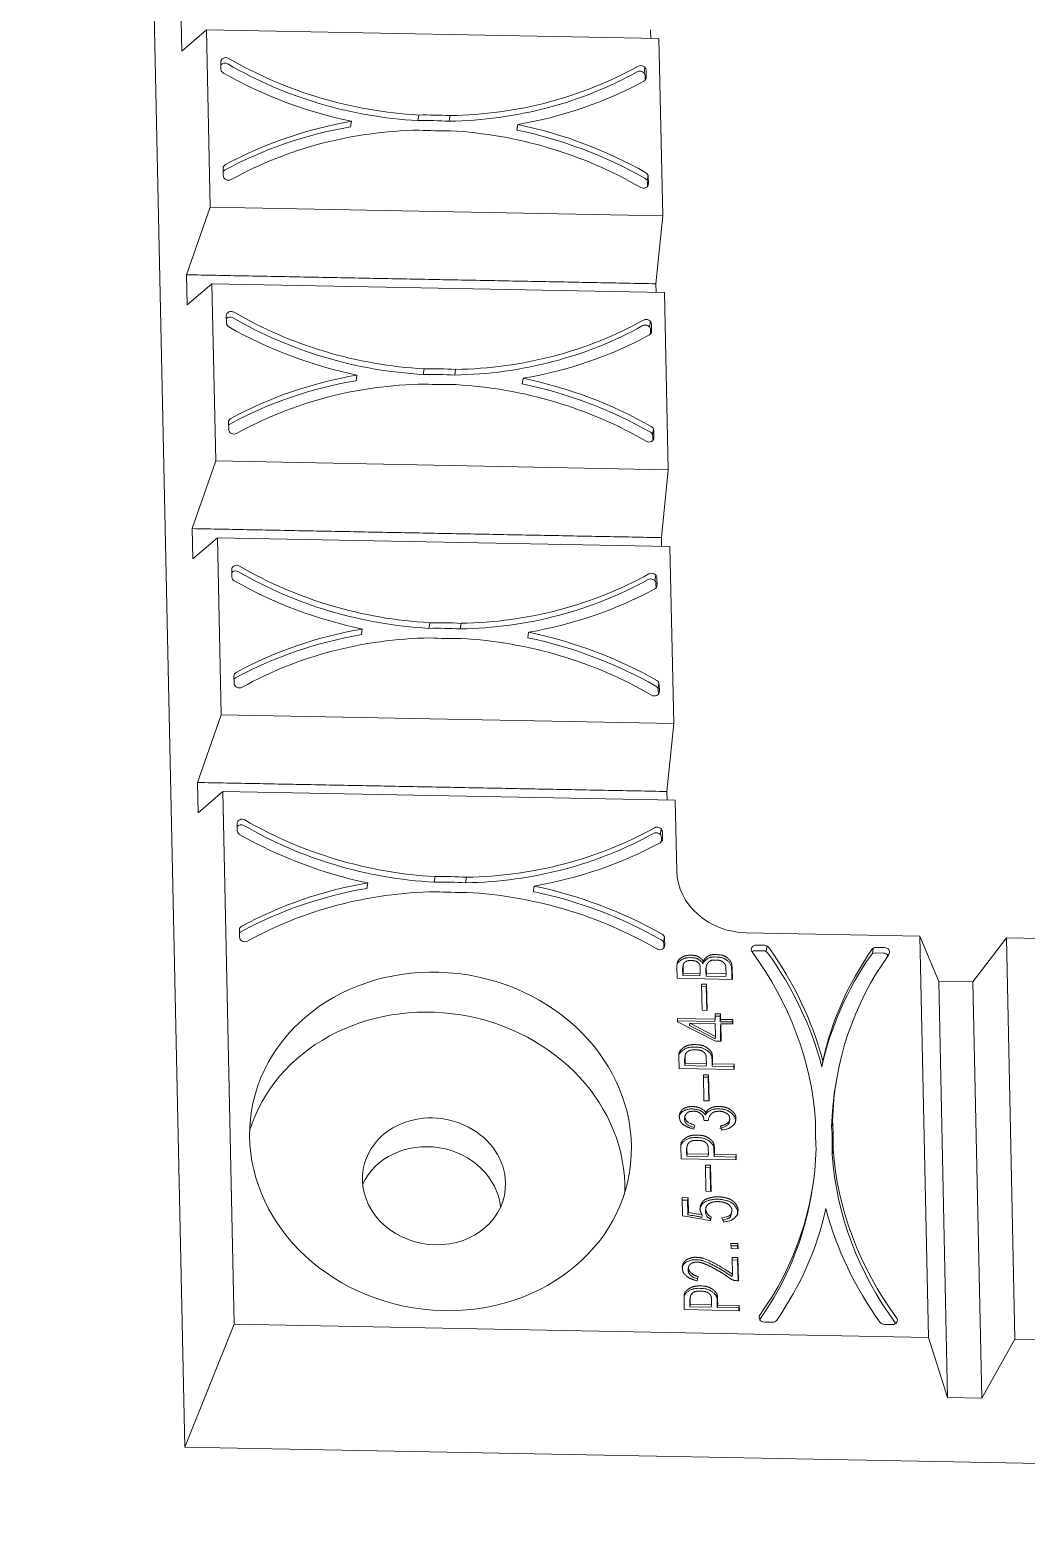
# Model space of a CAD drawing. Header units: inches. Extents: x 1726 to 2311, y 431 to 759.
# Drawn here: x 2052.37 to 2081.51, y 487.49 to 531.21 of the extents above; entities that cross this region are included whole.
import ezdxf

# ---------------------------------------------------------------- set-up
doc = ezdxf.new("R2010")
doc.units = ezdxf.units.IN
doc.layers.add('3', color=7, linetype='Continuous', true_color=0xffffff)

msp = doc.modelspace()

# ---------------------------------------------------------------- linework, layer by layer
at = {"layer": '3', "color": 7, "linetype": 'Continuous', "lineweight": 18}
for p, q in [((2052.374, 701.349), (2056.905, 489.773)), ((2056.8, 531.478), (2056.819, 530.594)), ((2057.539, 531.213), (2056.819, 530.594)), ((2070.774, 530.959), (2057.539, 531.213)), ((2057.65, 526.032), (2057.539, 531.213)), ((2070.532, 530.963), (2070.526, 531.215)), ((2070.885, 525.778), (2070.774, 530.959)), ((2057.962, 530.066), (2057.958, 530.275)), ((2070.336, 529.954), (2070.363, 530.117)), ((2070.395, 530.036), (2070.4, 529.827)), ((2070.368, 529.873), (2070.371, 529.748)), ((2063.722, 528.562), (2063.749, 528.725)), ((2064.665, 528.708), (2064.639, 528.544)), ((2061.753, 528.378), (2061.779, 528.542)), ((2066.644, 528.449), (2066.617, 528.285)), ((2058.029, 526.954), (2058.024, 527.164)), ((2070.455, 526.964), (2070.428, 526.8)), ((2070.462, 526.925), (2070.466, 526.716)), ((2070.435, 526.761), (2070.438, 526.636)), ((2056.959, 524.054), (2057.65, 526.032)), ((2057.65, 526.032), (2070.885, 525.778)), ((2070.885, 525.778), (2070.685, 523.791)), ((2056.959, 524.054), (2056.977, 523.17)), ((2057.698, 523.789), (2056.977, 523.17)), ((2070.933, 523.535), (2057.698, 523.789)), ((2057.809, 518.608), (2057.698, 523.789)), ((2070.691, 523.54), (2070.685, 523.791)), ((2071.044, 518.354), (2070.933, 523.535)), ((2058.121, 522.642), (2058.117, 522.851)), ((2070.495, 522.53), (2070.522, 522.694)), ((2070.554, 522.613), (2070.559, 522.403)), ((2070.527, 522.449), (2070.53, 522.324)), ((2063.881, 521.138), (2063.908, 521.302)), ((2064.824, 521.284), (2064.798, 521.12)), ((2061.912, 520.955), (2061.938, 521.118)), ((2066.803, 521.025), (2066.776, 520.861)), ((2058.188, 519.531), (2058.183, 519.74)), ((2070.613, 519.54), (2070.587, 519.376)), ((2070.621, 519.501), (2070.625, 519.292)), ((2070.594, 519.338), (2070.597, 519.213)), ((2057.118, 516.63), (2057.809, 518.608)), ((2057.809, 518.608), (2071.044, 518.354)), ((2071.044, 518.354), (2070.844, 516.367)), ((2057.118, 516.63), (2057.136, 515.747)), ((2057.857, 516.365), (2057.136, 515.747)), ((2071.092, 516.111), (2057.857, 516.365)), ((2057.968, 511.184), (2057.857, 516.365)), ((2070.85, 516.116), (2070.844, 516.367)), ((2071.203, 510.931), (2071.092, 516.111)), ((2058.28, 515.218), (2058.276, 515.428)), ((2070.654, 515.106), (2070.681, 515.27)), ((2070.713, 515.189), (2070.718, 514.98)), ((2070.686, 515.025), (2070.689, 514.9)), ((2064.04, 513.714), (2064.067, 513.878)), ((2064.983, 513.86), (2064.957, 513.697)), ((2062.071, 513.531), (2062.097, 513.695)), ((2066.962, 513.601), (2066.935, 513.438)), ((2058.347, 512.107), (2058.342, 512.316)), ((2070.772, 512.116), (2070.746, 511.952)), ((2070.78, 512.078), (2070.784, 511.868)), ((2070.753, 511.914), (2070.756, 511.789)), ((2057.277, 509.207), (2057.968, 511.184)), ((2057.968, 511.184), (2071.203, 510.931)), ((2071.203, 510.931), (2071.003, 508.943)), ((2057.277, 509.207), (2057.295, 508.323)), ((2058.016, 508.941), (2057.295, 508.323)), ((2071.251, 508.688), (2058.016, 508.941)), ((2058.349, 493.369), (2058.016, 508.941)), ((2071.009, 508.692), (2071.003, 508.943)), ((2071.295, 506.616), (2071.251, 508.688)), ((2058.439, 507.794), (2058.434, 508.004)), ((2070.813, 507.683), (2070.84, 507.846)), ((2070.872, 507.765), (2070.877, 507.556)), ((2070.845, 507.602), (2070.848, 507.476)), ((2064.199, 506.29), (2064.226, 506.454)), ((2065.142, 506.436), (2065.116, 506.273)), ((2062.23, 506.107), (2062.256, 506.271)), ((2067.121, 506.177), (2067.094, 506.014)), ((2058.506, 504.683), (2058.501, 504.892)), ((2070.931, 504.692), (2070.905, 504.529)), ((2070.939, 504.654), (2070.943, 504.444)), ((2078.403, 504.713), (2073.327, 504.811)), ((2078.956, 503.391), (2078.403, 504.713)), ((2078.655, 492.98), (2078.403, 504.713)), ((2080.933, 504.665), (2079.953, 503.372)), ((2086.777, 504.552), (2080.933, 504.665)), ((2081.185, 492.931), (2080.933, 504.665)), ((2070.912, 504.49), (2070.915, 504.365)), ((2073.592, 504.288), (2073.828, 504.283)), ((2073.619, 504.452), (2073.855, 504.447)), ((2073.907, 504.262), (2073.934, 504.426)), ((2077.042, 504.361), (2077.015, 504.198)), ((2077.101, 504.221), (2077.337, 504.216)), ((2077.128, 504.384), (2077.364, 504.38)), ((2071.299, 503.828), (2071.306, 503.48)), ((2071.466, 503.761), (2071.478, 503.831)), ((2071.471, 503.56), (2071.466, 503.761)), ((2071.482, 503.876), (2071.467, 503.788)), ((2071.482, 503.63), (2071.478, 503.831)), ((2071.978, 503.815), (2071.982, 503.621)), ((2072.057, 503.903), (2072.069, 503.973)), ((2072.146, 503.721), (2072.157, 503.791)), ((2072.15, 503.547), (2072.146, 503.721)), ((2072.162, 503.847), (2072.148, 503.759)), ((2072.161, 503.617), (2072.157, 503.791)), ((2072.733, 503.76), (2072.736, 503.606)), ((2072.9, 503.713), (2072.912, 503.783)), ((2072.906, 503.449), (2072.9, 503.713)), ((2072.919, 503.449), (2072.912, 503.783)), ((2071.306, 503.48), (2072.919, 503.449)), ((2071.471, 503.56), (2071.482, 503.63)), ((2071.971, 503.551), (2071.471, 503.56)), ((2071.982, 503.621), (2071.482, 503.63)), ((2071.971, 503.551), (2071.982, 503.621)), ((2072.017, 503.307), (2072.033, 502.544)), ((2072.168, 503.304), (2072.017, 503.307)), ((2072.15, 503.547), (2072.161, 503.617)), ((2072.725, 503.536), (2072.15, 503.547)), ((2072.156, 503.234), (2072.168, 503.304)), ((2072.736, 503.606), (2072.161, 503.617)), ((2072.184, 502.541), (2072.168, 503.304)), ((2072.725, 503.536), (2072.736, 503.606)), ((2079.953, 503.372), (2078.956, 503.391)), ((2078.956, 503.391), (2079.216, 491.221)), ((2080.213, 491.202), (2079.953, 503.372)), ((2072.156, 503.234), (2072.019, 503.236)), ((2072.171, 502.541), (2072.156, 503.234)), ((2072.033, 502.544), (2072.184, 502.541)), ((2072.413, 502.444), (2072.416, 502.283)), ((2072.573, 502.441), (2072.413, 502.444)), ((2072.561, 502.371), (2072.573, 502.441)), ((2072.576, 502.28), (2072.573, 502.441)), ((2071.313, 502.305), (2071.315, 502.204)), ((2072.416, 502.283), (2071.313, 502.305)), ((2072.405, 502.213), (2071.314, 502.234)), ((2071.315, 502.204), (2072.43, 501.641)), ((2071.662, 502.101), (2071.674, 502.171)), ((2072.415, 501.712), (2071.662, 502.101)), ((2071.674, 502.171), (2072.419, 502.156)), ((2072.427, 501.782), (2071.674, 502.171)), ((2072.405, 502.213), (2072.416, 502.283)), ((2072.561, 502.371), (2072.414, 502.374)), ((2072.419, 502.156), (2072.427, 501.782)), ((2072.565, 502.21), (2072.561, 502.371)), ((2072.565, 502.21), (2072.576, 502.28)), ((2072.923, 502.203), (2072.565, 502.21)), ((2072.568, 502.083), (2072.579, 502.153)), ((2072.577, 501.639), (2072.568, 502.083)), ((2072.935, 502.274), (2072.576, 502.28)), ((2072.579, 502.153), (2072.937, 502.146)), ((2072.59, 501.638), (2072.579, 502.153)), ((2072.923, 502.203), (2072.935, 502.274)), ((2072.924, 502.147), (2072.923, 502.203)), ((2072.937, 502.146), (2072.935, 502.274)), ((2072.415, 501.712), (2072.427, 501.782)), ((2072.43, 501.641), (2072.59, 501.638)), ((2071.355, 501.195), (2071.363, 500.847)), ((2071.524, 501.081), (2071.535, 501.151)), ((2071.541, 501.23), (2071.526, 501.142)), ((2071.539, 500.997), (2071.535, 501.151)), ((2072.158, 501.139), (2072.161, 500.985)), ((2072.329, 500.912), (2072.325, 501.106)), ((2072.34, 500.982), (2072.336, 501.176)), ((2071.363, 500.847), (2072.975, 500.816)), ((2071.527, 500.927), (2071.524, 501.081)), ((2071.527, 500.927), (2071.539, 500.997)), ((2072.149, 500.915), (2071.527, 500.927)), ((2072.161, 500.985), (2071.539, 500.997)), ((2072.074, 500.66), (2072.09, 499.898)), ((2072.225, 500.657), (2072.074, 500.66)), ((2072.149, 500.915), (2072.161, 500.985)), ((2072.213, 500.587), (2072.225, 500.657)), ((2072.241, 499.895), (2072.225, 500.657)), ((2072.329, 500.912), (2072.34, 500.982)), ((2072.961, 500.9), (2072.329, 500.912)), ((2072.972, 500.97), (2072.34, 500.982)), ((2072.961, 500.9), (2072.972, 500.97)), ((2072.962, 500.816), (2072.961, 500.9)), ((2072.975, 500.816), (2072.972, 500.97)), ((2075.563, 501.059), (2075.536, 500.895)), ((2072.213, 500.587), (2072.075, 500.59)), ((2072.228, 499.895), (2072.213, 500.587)), ((2075.961, 500.481), (2075.934, 500.317)), ((2072.09, 499.898), (2072.241, 499.895)), ((2071.533, 499.446), (2071.518, 499.358)), ((2072.133, 499.487), (2072.144, 499.557)), ((2072.827, 499.261), (2072.842, 499.349)), ((2071.797, 499.069), (2071.822, 499.188)), ((2072.093, 499.324), (2072.215, 499.321)), ((2072.568, 499.161), (2072.599, 499.04)), ((2075.85, 499.304), (2075.823, 499.14)), ((2071.412, 498.549), (2071.419, 498.201)), ((2071.58, 498.435), (2071.592, 498.505)), ((2071.597, 498.583), (2071.583, 498.496)), ((2071.595, 498.351), (2071.592, 498.505)), ((2072.214, 498.493), (2072.218, 498.339)), ((2072.397, 498.336), (2072.393, 498.53)), ((2075.841, 498.328), (2075.868, 498.491)), ((2071.419, 498.201), (2073.032, 498.17)), ((2071.584, 498.281), (2071.58, 498.435)), ((2071.584, 498.281), (2071.595, 498.351)), ((2072.206, 498.269), (2071.584, 498.281)), ((2072.218, 498.339), (2071.595, 498.351)), ((2072.206, 498.269), (2072.218, 498.339)), ((2072.385, 498.266), (2072.381, 498.46)), ((2072.385, 498.266), (2072.397, 498.336)), ((2073.017, 498.254), (2072.385, 498.266)), ((2073.029, 498.324), (2072.397, 498.336)), ((2073.017, 498.254), (2073.029, 498.324)), ((2073.019, 498.17), (2073.017, 498.254)), ((2073.032, 498.17), (2073.029, 498.324)), ((2072.13, 498.014), (2072.147, 497.252)), ((2072.281, 498.011), (2072.13, 498.014)), ((2072.27, 497.941), (2072.132, 497.944)), ((2072.27, 497.941), (2072.281, 498.011)), ((2072.285, 497.249), (2072.27, 497.941)), ((2072.298, 497.249), (2072.281, 498.011)), ((2072.147, 497.252), (2072.298, 497.249)), ((2075.231, 497.16), (2075.258, 497.324)), ((2071.453, 497.065), (2071.464, 496.537)), ((2071.623, 497.062), (2071.453, 497.065)), ((2071.611, 496.992), (2071.455, 496.995)), ((2071.611, 496.992), (2071.623, 497.062)), ((2071.621, 496.564), (2071.611, 496.992)), ((2071.632, 496.634), (2071.623, 497.062)), ((2072.145, 496.762), (2072.131, 496.674)), ((2071.621, 496.564), (2071.632, 496.634)), ((2072.027, 496.489), (2072.039, 496.559)), ((2072.277, 496.394), (2072.283, 496.437)), ((2072.278, 496.394), (2072.295, 496.508)), ((2072.283, 496.437), (2072.295, 496.508)), ((2072.616, 496.475), (2072.666, 496.353)), ((2072.888, 496.584), (2072.903, 496.671)), ((2072.877, 495.728), (2072.88, 495.574)), ((2073.084, 495.724), (2072.877, 495.728)), ((2073.073, 495.654), (2072.878, 495.658)), ((2072.88, 495.574), (2073.088, 495.57)), ((2073.073, 495.654), (2073.084, 495.724)), ((2073.075, 495.571), (2073.073, 495.654)), ((2073.088, 495.57), (2073.084, 495.724)), ((2071.64, 495.052), (2071.626, 494.964)), ((2072.914, 495.314), (2072.924, 494.832)), ((2073.084, 495.311), (2072.914, 495.314)), ((2073.072, 495.241), (2072.916, 495.244)), ((2073.072, 495.241), (2073.084, 495.311)), ((2073.085, 494.635), (2073.072, 495.241)), ((2073.098, 494.635), (2073.084, 495.311)), ((2071.892, 494.631), (2071.917, 494.758)), ((2072.913, 494.762), (2072.924, 494.832)), ((2073.061, 494.636), (2073.098, 494.635)), ((2071.506, 494.138), (2071.514, 493.79)), ((2071.675, 494.025), (2071.686, 494.095)), ((2071.692, 494.173), (2071.677, 494.085)), ((2071.69, 493.941), (2071.686, 494.095)), ((2072.491, 493.925), (2072.487, 494.119)), ((2071.514, 493.79), (2073.126, 493.76)), ((2071.678, 493.871), (2071.675, 494.025)), ((2071.678, 493.871), (2071.69, 493.941)), ((2072.301, 493.859), (2071.678, 493.871)), ((2072.312, 493.929), (2071.69, 493.941)), ((2072.301, 493.859), (2072.312, 493.929)), ((2072.309, 494.083), (2072.312, 493.929)), ((2072.48, 493.855), (2072.476, 494.049)), ((2072.48, 493.855), (2072.491, 493.925)), ((2073.112, 493.843), (2072.48, 493.855)), ((2073.123, 493.913), (2072.491, 493.925)), ((2073.112, 493.843), (2073.123, 493.913)), ((2073.113, 493.76), (2073.112, 493.843)), ((2073.126, 493.76), (2073.123, 493.913)), ((2056.905, 489.773), (2058.349, 493.369)), ((2078.655, 492.98), (2058.349, 493.369)), ((2074.091, 493.421), (2073.855, 493.425)), ((2077.6, 493.353), (2077.364, 493.358)), ((2077.699, 493.385), (2077.695, 493.392)), ((2078.655, 492.98), (2079.216, 491.221)), ((2080.213, 491.202), (2081.185, 492.931)), ((2087.028, 492.819), (2081.185, 492.931)), ((2079.216, 491.221), (2080.213, 491.202)), ((2056.905, 489.773), (2175.931, 487.49))]:
    msp.add_line(p, q, dxfattribs=at)
for centre, major_axis, start_param, end_param in [((2058.107, 530.272), (-0.148, 0.024), 4.303312, 6.445436), ((2058.08, 530.109), (0.148, -0.024), 1.161719, 2.65578), ((2058.112, 530.063), (-0.148, 0.024), 0.162251, 1.172898), ((2063.997, 538.526), (-11.457, 1.876), 1.172898, 1.521265), ((2063.97, 538.363), (-10.963, 1.795), 1.161719, 1.69163), ((2063.997, 538.526), (-10.963, 1.795), 1.161719, 1.69163), ((2063.97, 538.363), (-10.963, 1.795), 1.774408, 2.304319), ((2063.997, 538.526), (-10.963, 1.795), 1.774408, 2.304319), ((2070.219, 529.876), (0.148, -0.024), 0.162195, 2.304319), ((2070.246, 530.039), (-0.148, 0.024), 3.303788, 5.445912), ((2063.997, 538.526), (-11.457, 1.876), 1.944774, 2.29314), ((2070.25, 529.83), (-0.148, 0.024), 2.29314, 3.303788), ((2064.427, 518.464), (-11.457, 1.876), 4.835007, 4.914217), ((2064.4, 518.301), (-11.457, 1.876), 5.086366, 5.434733), ((2064.427, 518.464), (-11.457, 1.876), 5.086366, 5.434733), ((2064.427, 518.464), (-10.963, 1.795), 4.916001, 5.445912), ((2064.4, 518.301), (-11.457, 1.876), 4.835007, 4.914217), ((2063.997, 538.526), (-11.457, 1.876), 1.693414, 1.772624), ((2064.427, 518.464), (-10.963, 1.795), 4.303312, 4.833223), ((2064.4, 518.301), (-11.457, 1.876), 4.314491, 4.662858), ((2064.427, 518.464), (-11.457, 1.876), 4.314491, 4.662858), ((2058.174, 527.161), (-0.148, 0.024), 5.434733, 6.44538), ((2058.147, 526.997), (0.148, -0.024), 2.29314, 2.655788), ((2058.178, 526.952), (-0.148, 0.024), 0.162195, 2.304319), ((2070.312, 526.928), (-0.148, 0.024), 3.303843, 4.314491), ((2070.317, 526.719), (-0.148, 0.024), 1.161719, 3.303843), ((2070.285, 526.764), (0.148, -0.024), 0.162251, 1.172898), ((2058.266, 522.848), (-0.148, 0.024), 4.303312, 6.445436), ((2064.156, 531.103), (-10.963, 1.795), 1.161719, 1.69163), ((2058.239, 522.685), (0.148, -0.024), 1.161719, 2.65578), ((2058.271, 522.639), (-0.148, 0.024), 0.162251, 1.172898), ((2064.156, 531.103), (-11.457, 1.876), 1.172898, 1.521265), ((2064.129, 530.939), (-10.963, 1.795), 1.161719, 1.69163), ((2064.129, 530.939), (-10.963, 1.795), 1.774408, 2.304319), ((2064.156, 531.103), (-10.963, 1.795), 1.774408, 2.304319), ((2070.378, 522.452), (0.148, -0.024), 0.162195, 2.304319), ((2070.405, 522.616), (-0.148, 0.024), 3.303788, 5.445912), ((2064.156, 531.103), (-11.457, 1.876), 1.944774, 2.29314), ((2070.409, 522.406), (-0.148, 0.024), 2.29314, 3.303788), ((2064.586, 511.041), (-11.457, 1.876), 4.835007, 4.914217), ((2064.559, 510.877), (-11.457, 1.876), 5.086366, 5.434733), ((2064.586, 511.041), (-11.457, 1.876), 5.086366, 5.434733), ((2064.586, 511.041), (-10.963, 1.795), 4.916001, 5.445912), ((2064.559, 510.877), (-11.457, 1.876), 4.835007, 4.914217), ((2064.156, 531.103), (-11.457, 1.876), 1.693414, 1.772624), ((2064.586, 511.041), (-10.963, 1.795), 4.303312, 4.833223), ((2064.559, 510.877), (-11.457, 1.876), 4.314491, 4.662858), ((2064.586, 511.041), (-11.457, 1.876), 4.314491, 4.662858), ((2058.333, 519.737), (-0.148, 0.024), 5.434733, 6.44538), ((2058.306, 519.573), (0.148, -0.024), 2.29314, 2.655788), ((2058.337, 519.528), (-0.148, 0.024), 0.162195, 2.304319), ((2070.444, 519.341), (0.148, -0.024), 0.162251, 1.172898), ((2070.471, 519.504), (-0.148, 0.024), 3.303843, 4.314491), ((2070.476, 519.295), (-0.148, 0.024), 1.161719, 3.303843), ((2058.425, 515.425), (-0.148, 0.024), 4.303312, 6.445436), ((2064.315, 523.679), (-10.963, 1.795), 1.161719, 1.69163), ((2058.398, 515.261), (0.148, -0.024), 1.161719, 2.65578), ((2058.43, 515.215), (-0.148, 0.024), 0.162251, 1.172898), ((2064.315, 523.679), (-11.457, 1.876), 1.172898, 1.521265), ((2064.288, 523.515), (-10.963, 1.795), 1.161719, 1.69163), ((2064.288, 523.515), (-10.963, 1.795), 1.774408, 2.304319), ((2064.315, 523.679), (-10.963, 1.795), 1.774408, 2.304319), ((2070.537, 515.028), (0.148, -0.024), 0.162195, 2.304319), ((2070.564, 515.192), (-0.148, 0.024), 3.303788, 5.445912), ((2064.315, 523.679), (-11.457, 1.876), 1.944774, 2.29314), ((2070.568, 514.982), (-0.148, 0.024), 2.29314, 3.303788), ((2064.745, 503.617), (-11.457, 1.876), 4.835007, 4.914217), ((2064.718, 503.453), (-11.457, 1.876), 5.086366, 5.434733), ((2064.745, 503.617), (-11.457, 1.876), 5.086366, 5.434733), ((2064.745, 503.617), (-10.963, 1.795), 4.916001, 5.445912), ((2064.718, 503.453), (-11.457, 1.876), 4.835007, 4.914217), ((2064.315, 523.679), (-11.457, 1.876), 1.693414, 1.772624), ((2064.745, 503.617), (-10.963, 1.795), 4.303312, 4.833223), ((2064.718, 503.453), (-11.457, 1.876), 4.314491, 4.662858), ((2064.745, 503.617), (-11.457, 1.876), 4.314491, 4.662858), ((2058.492, 512.313), (-0.148, 0.024), 5.434733, 6.44538), ((2058.465, 512.15), (0.148, -0.024), 2.29314, 2.655788), ((2058.496, 512.104), (-0.148, 0.024), 0.162195, 2.304319), ((2070.603, 511.917), (0.148, -0.024), 0.162251, 1.172898), ((2070.63, 512.08), (-0.148, 0.024), 3.303843, 4.314491), ((2070.635, 511.871), (-0.148, 0.024), 1.161719, 3.303843), ((2058.584, 508.001), (-0.148, 0.024), 4.303312, 6.445436), ((2064.474, 516.255), (-10.963, 1.795), 1.161719, 1.69163), ((2058.557, 507.837), (0.148, -0.024), 1.161719, 2.65578), ((2058.589, 507.792), (-0.148, 0.024), 0.162251, 1.172898), ((2064.474, 516.255), (-11.457, 1.876), 1.172898, 1.521265), ((2064.447, 516.091), (-10.963, 1.795), 1.161719, 1.69163), ((2064.447, 516.091), (-10.963, 1.795), 1.774408, 2.304319), ((2064.474, 516.255), (-10.963, 1.795), 1.774408, 2.304319), ((2070.696, 507.604), (0.148, -0.024), 0.162195, 2.304319), ((2070.722, 507.768), (-0.148, 0.024), 3.303788, 5.445912), ((2064.474, 516.255), (-11.457, 1.876), 1.944774, 2.29314), ((2070.727, 507.559), (-0.148, 0.024), 2.29314, 3.303788), ((2064.904, 496.193), (-11.457, 1.876), 4.835007, 4.914217), ((2073.289, 506.578), (1.974, -0.323), 3.303816, 4.874612), ((2064.877, 496.03), (-11.457, 1.876), 5.086366, 5.434733), ((2064.904, 496.193), (-11.457, 1.876), 5.086366, 5.434733), ((2064.904, 496.193), (-10.963, 1.795), 4.916001, 5.445912), ((2064.877, 496.03), (-11.457, 1.876), 4.835007, 4.914217), ((2064.474, 516.255), (-11.457, 1.876), 1.693414, 1.772624), ((2064.904, 496.193), (-10.963, 1.795), 4.303312, 4.833223), ((2064.877, 496.03), (-11.457, 1.876), 4.314491, 4.662858), ((2064.904, 496.193), (-11.457, 1.876), 4.314491, 4.662858), ((2058.651, 504.89), (-0.148, 0.024), 5.434733, 6.44538), ((2058.624, 504.726), (0.148, -0.024), 2.29314, 2.655788), ((2058.655, 504.68), (-0.148, 0.024), 0.162195, 2.304319), ((2070.762, 504.493), (0.148, -0.024), 0.162251, 1.172898), ((2070.789, 504.657), (-0.148, 0.024), 3.303843, 4.314491), ((2070.794, 504.447), (-0.148, 0.024), 1.161719, 3.303843), ((2073.621, 504.319), (-0.148, 0.024), 4.874584, 7.016708), ((2073.595, 504.155), (0.148, -0.024), 1.732991, 2.463152), ((2064.295, 499.12), (-10.963, 1.795), 3.345204, 3.875116), ((2073.831, 504.151), (0.148, -0.024), 0.722344, 1.732991), ((2073.858, 504.314), (-0.148, 0.024), 3.863937, 4.874584), ((2064.268, 498.956), (-11.457, 1.876), 3.51557, 3.863937), ((2064.295, 499.12), (-11.457, 1.876), 3.51557, 3.863937), ((2086.897, 498.522), (-11.457, 1.876), 5.885287, 6.233654), ((2086.924, 498.685), (-11.457, 1.876), 5.885287, 6.233654), ((2086.924, 498.685), (-10.963, 1.795), 5.874108, 6.404019), ((2077.104, 504.088), (0.148, -0.024), 1.733047, 2.743694), ((2077.131, 504.252), (-0.148, 0.024), 4.87464, 5.885287), ((2077.34, 504.084), (0.148, -0.024), 0.636646, 1.733047), ((2077.367, 504.247), (-0.148, 0.024), 2.732515, 4.87464), ((2064.192, 497.541), (5.526, -0.905), 0.1204, 3.02117), ((2086.897, 498.522), (-10.963, 1.795), 6.283183, 6.404019), ((2064.192, 497.541), (2.072, -0.339), 0.162223, 3.303816), ((2086.924, 498.685), (-11.457, 1.876), 0.122618, 0.201828), ((2064.268, 498.956), (-11.457, 1.876), 3.26421, 3.343421), ((2064.295, 499.12), (-11.457, 1.876), 3.26421, 3.343421), ((2064.054, 496.7), (-2.072, 0.339), 3.374256, 6.050549), ((2064.295, 499.12), (-10.963, 1.795), 2.732515, 3.262427), ((2086.924, 498.685), (-10.963, 1.795), 0.203612, 0.733523), ((2086.897, 498.522), (-10.963, 1.795), 0.203612, 0.733523), ((2064.192, 497.541), (2.072, -0.339), 3.303816, 6.445408), ((2064.268, 498.956), (-10.963, 1.795), 2.736382, 3.14159), ((2064.295, 499.12), (-11.457, 1.876), 2.743694, 3.092061), ((2086.924, 498.685), (-11.457, 1.876), 0.373977, 0.722344), ((2073.852, 493.558), (-0.148, 0.024), 5.874108, 8.016232), ((2074.088, 493.553), (-0.148, 0.024), 1.733047, 2.743694), ((2077.361, 493.49), (-0.148, 0.024), 0.722344, 1.732991), ((2077.597, 493.486), (-0.148, 0.024), 1.732991, 3.875116)]:
    msp.add_ellipse(centre, major_axis=major_axis, ratio=0.880667, start_param=start_param, end_param=end_param, dxfattribs=at)
msp.add_ellipse((2064.384, 498.71), major_axis=(5.526, -0.905), ratio=0.880667, dxfattribs=at)
for points, degree in [([(2056.959, 524.054), (2070.685, 523.791)], 1), ([(2057.118, 516.63), (2070.844, 516.367)], 1), ([(2057.277, 509.207), (2071.003, 508.943)], 1), ([(2072.069, 503.973), (2072.05, 504.014), (2072.013, 504.054), (2071.958, 504.092), (2071.904, 504.132), (2071.82, 504.152), (2071.707, 504.154), (2071.594, 504.156), (2071.497, 504.131), (2071.417, 504.076), (2071.336, 504.022), (2071.297, 503.939), (2071.299, 503.828)], 5), ([(2072.423, 504.174), (2072.322, 504.176), (2072.243, 504.156), (2072.184, 504.115), (2072.125, 504.074), (2072.087, 504.026), (2072.069, 503.973)], 5), ([(2072.912, 503.783), (2072.91, 503.895), (2072.874, 503.987), (2072.803, 504.06), (2072.732, 504.132), (2072.605, 504.17), (2072.423, 504.174)], 5), ([(2071.466, 503.761), (2071.466, 503.773), (2071.467, 503.785), (2071.469, 503.797)], 3), ([(2071.478, 503.831), (2071.477, 503.88), (2071.495, 503.921), (2071.532, 503.954), (2071.569, 503.986), (2071.629, 504.002), (2071.71, 504)], 5), ([(2071.71, 504), (2071.805, 503.998), (2071.873, 503.98), (2071.914, 503.943), (2071.956, 503.907), (2071.977, 503.864), (2071.978, 503.815)], 5), ([(2072.146, 503.721), (2072.146, 503.737), (2072.146, 503.752), (2072.149, 503.768)], 3), ([(2072.157, 503.791), (2072.157, 503.849), (2072.176, 503.901), (2072.216, 503.947), (2072.256, 503.993), (2072.326, 504.015), (2072.426, 504.013)], 5), ([(2072.426, 504.013), (2072.54, 504.011), (2072.619, 503.989), (2072.664, 503.945), (2072.709, 503.902), (2072.732, 503.84), (2072.733, 503.76)], 5), ([(2071.838, 501.54), (2071.688, 501.543), (2071.569, 501.514), (2071.482, 501.453), (2071.396, 501.393), (2071.353, 501.306), (2071.355, 501.195)], 5), ([(2072.336, 501.176), (2072.334, 501.288), (2072.289, 501.375), (2072.199, 501.439), (2072.11, 501.504), (2071.99, 501.537), (2071.838, 501.54)], 5), ([(2071.535, 501.151), (2071.534, 501.232), (2071.555, 501.291), (2071.598, 501.331), (2071.641, 501.37), (2071.722, 501.388), (2071.841, 501.386)], 5), ([(2071.841, 501.386), (2071.962, 501.384), (2072.044, 501.362), (2072.088, 501.321), (2072.133, 501.28), (2072.157, 501.22), (2072.158, 501.139)], 5), ([(2072.144, 499.557), (2072.068, 499.643), (2071.979, 499.696), (2071.878, 499.716), (2071.777, 499.735), (2071.684, 499.734), (2071.6, 499.711), (2071.515, 499.688), (2071.454, 499.647), (2071.414, 499.587), (2071.374, 499.528), (2071.362, 499.458), (2071.376, 499.378), (2071.391, 499.297), (2071.436, 499.233), (2071.512, 499.184), (2071.588, 499.136), (2071.684, 499.097), (2071.797, 499.069)], 5), ([(2071.822, 499.188), (2071.678, 499.227), (2071.589, 499.276), (2071.556, 499.337), (2071.523, 499.398), (2071.527, 499.455), (2071.566, 499.508), (2071.606, 499.56), (2071.672, 499.588), (2071.763, 499.591), (2071.854, 499.594), (2071.928, 499.573), (2071.985, 499.53), (2072.043, 499.486), (2072.079, 499.418), (2072.093, 499.324)], 5), ([(2072.599, 499.04), (2072.737, 499.055), (2072.842, 499.093), (2072.913, 499.154), (2072.984, 499.215), (2073.02, 499.288), (2073.021, 499.373), (2073.023, 499.457), (2072.985, 499.534), (2072.908, 499.602), (2072.831, 499.671), (2072.731, 499.712), (2072.608, 499.725), (2072.485, 499.739), (2072.386, 499.729), (2072.312, 499.697), (2072.237, 499.665), (2072.181, 499.619), (2072.144, 499.557)], 5), ([(2072.215, 499.321), (2072.233, 499.415), (2072.264, 499.482), (2072.311, 499.523), (2072.357, 499.565), (2072.422, 499.587), (2072.507, 499.59), (2072.592, 499.593), (2072.668, 499.576), (2072.735, 499.539), (2072.801, 499.502), (2072.837, 499.453), (2072.841, 499.393), (2072.846, 499.333), (2072.822, 499.283), (2072.769, 499.244), (2072.717, 499.205), (2072.65, 499.177), (2072.568, 499.161)], 5), ([(2071.895, 498.894), (2071.744, 498.897), (2071.626, 498.868), (2071.539, 498.807), (2071.452, 498.746), (2071.41, 498.66), (2071.412, 498.549)], 5), ([(2071.592, 498.505), (2071.591, 498.585), (2071.612, 498.645), (2071.655, 498.684), (2071.698, 498.724), (2071.779, 498.742), (2071.898, 498.74)], 5), ([(2072.393, 498.53), (2072.391, 498.641), (2072.345, 498.729), (2072.256, 498.793), (2072.166, 498.858), (2072.046, 498.891), (2071.895, 498.894)], 5), ([(2071.898, 498.74), (2072.018, 498.738), (2072.101, 498.716), (2072.145, 498.675), (2072.19, 498.634), (2072.213, 498.573), (2072.214, 498.493)], 5), ([(2072.666, 496.353), (2072.817, 496.373), (2072.923, 496.412), (2072.984, 496.471), (2073.046, 496.53), (2073.079, 496.593), (2073.084, 496.66), (2073.089, 496.726), (2073.076, 496.786), (2073.047, 496.837), (2073.018, 496.889), (2072.979, 496.934), (2072.931, 496.97), (2072.883, 497.007), (2072.823, 497.035), (2072.75, 497.054), (2072.678, 497.073), (2072.607, 497.084), (2072.537, 497.088), (2072.468, 497.092), (2072.404, 497.088), (2072.344, 497.078), (2072.285, 497.068), (2072.226, 497.052), (2072.166, 497.028), (2072.107, 497.005), (2072.061, 496.967), (2072.027, 496.914), (2071.994, 496.861), (2071.977, 496.806), (2071.974, 496.748), (2071.973, 496.69), (2071.994, 496.627), (2072.039, 496.559)], 5), ([(2072.295, 496.508), (2072.225, 496.545), (2072.18, 496.591), (2072.16, 496.647), (2072.14, 496.704), (2072.139, 496.754), (2072.157, 496.798), (2072.175, 496.842), (2072.212, 496.878), (2072.268, 496.906), (2072.324, 496.934), (2072.393, 496.948), (2072.474, 496.949), (2072.556, 496.95), (2072.63, 496.939), (2072.696, 496.918), (2072.763, 496.896), (2072.817, 496.862), (2072.859, 496.814), (2072.901, 496.767), (2072.913, 496.705), (2072.896, 496.63), (2072.879, 496.554), (2072.785, 496.503), (2072.616, 496.475)], 5), ([(2071.464, 496.537), (2071.969, 496.451), (2072.241, 496.404), (2072.278, 496.394)], 3), ([(2072.039, 496.559), (2071.938, 496.584), (2071.803, 496.608), (2071.632, 496.634)], 3), ([(2072.924, 494.832), (2072.632, 495.016), (2072.418, 495.141), (2072.281, 495.206), (2072.144, 495.271), (2072.027, 495.308), (2071.929, 495.316), (2071.832, 495.325), (2071.749, 495.317), (2071.68, 495.294), (2071.612, 495.271), (2071.56, 495.241), (2071.527, 495.203), (2071.493, 495.166), (2071.472, 495.13), (2071.463, 495.094), (2071.454, 495.059), (2071.453, 495.019), (2071.46, 494.974)], 5), ([(2071.46, 494.974), (2071.469, 494.898), (2071.506, 494.832), (2071.573, 494.775), (2071.641, 494.718), (2071.747, 494.67), (2071.892, 494.631)], 5), ([(2071.917, 494.758), (2071.83, 494.782), (2071.763, 494.816), (2071.718, 494.859), (2071.673, 494.902), (2071.647, 494.947), (2071.639, 494.994), (2071.633, 495.041), (2071.649, 495.082), (2071.689, 495.117), (2071.729, 495.152), (2071.781, 495.172), (2071.843, 495.177), (2071.906, 495.183), (2071.981, 495.171), (2072.07, 495.143), (2072.159, 495.114), (2072.284, 495.054), (2072.446, 494.962), (2072.608, 494.87), (2072.728, 494.794), (2072.804, 494.734), (2072.881, 494.675), (2072.967, 494.642), (2073.061, 494.636)], 5), ([(2071.989, 494.483), (2071.839, 494.486), (2071.72, 494.458), (2071.633, 494.397), (2071.547, 494.336), (2071.505, 494.25), (2071.506, 494.138)], 5), ([(2071.686, 494.095), (2071.685, 494.175), (2071.706, 494.235), (2071.749, 494.274), (2071.792, 494.313), (2071.873, 494.332), (2071.992, 494.33)], 5), ([(2072.487, 494.119), (2072.485, 494.231), (2072.44, 494.319), (2072.35, 494.383), (2072.261, 494.447), (2072.141, 494.48), (2071.989, 494.483)], 5), ([(2071.992, 494.33), (2072.113, 494.327), (2072.195, 494.306), (2072.24, 494.265), (2072.285, 494.224), (2072.308, 494.163), (2072.309, 494.083)], 5)]:
    msp.add_open_spline(points, degree=degree, dxfattribs=at)
for points, knots in [([(2072.057, 503.903), (2072.053, 503.913), (2072.048, 503.922), (2072.037, 503.939), (2072.025, 503.956), (2072.01, 503.971), (2071.994, 503.986), (2071.985, 503.993), (2071.968, 504.006), (2071.959, 504.013), (2071.941, 504.025), (2071.932, 504.031), (2071.913, 504.042), (2071.904, 504.048), (2071.883, 504.057), (2071.873, 504.061), (2071.852, 504.068), (2071.841, 504.071), (2071.819, 504.075), (2071.808, 504.077), (2071.774, 504.081), (2071.752, 504.082), (2071.707, 504.084), (2071.685, 504.084), (2071.64, 504.084), (2071.618, 504.083), (2071.585, 504.079), (2071.574, 504.078), (2071.552, 504.074), (2071.542, 504.071), (2071.51, 504.061), (2071.49, 504.053), (2071.461, 504.039), (2071.443, 504.028), (2071.425, 504.017), (2071.399, 504), (2071.381, 503.988), (2071.358, 503.967), (2071.351, 503.96), (2071.34, 503.949), (2071.337, 503.945), (2071.33, 503.937), (2071.327, 503.933), (2071.313, 503.912), (2071.305, 503.894), (2071.297, 503.865), (2071.295, 503.856), (2071.293, 503.845), (2071.293, 503.844), (2071.293, 503.843)], [0, 0, 0, 0, 0.034386, 0.034386, 0.068771, 0.103157, 0.103157, 0.137542, 0.137542, 0.171928, 0.171928, 0.206313, 0.206313, 0.240699, 0.240699, 0.275084, 0.275084, 0.30947, 0.30947, 0.343855, 0.343855, 0.412627, 0.412627, 0.481398, 0.481398, 0.550169, 0.550169, 0.584554, 0.584554, 0.61894, 0.61894, 0.687711, 0.687711, 0.722096, 0.756482, 0.756482, 0.825253, 0.825253, 0.859639, 0.859639, 0.876831, 0.876831, 0.894024, 0.894024, 0.962795, 0.962795, 0.997181, 0.997181, 1, 1, 1, 1]), ([(2072.411, 504.104), (2072.392, 504.104), (2072.373, 504.104), (2072.344, 504.103), (2072.335, 504.102), (2072.316, 504.1), (2072.306, 504.098), (2072.288, 504.095), (2072.269, 504.09), (2072.252, 504.084), (2072.227, 504.074), (2072.211, 504.065), (2072.18, 504.046), (2072.165, 504.036), (2072.136, 504.015), (2072.122, 504.003), (2072.104, 503.985), (2072.098, 503.978), (2072.087, 503.965), (2072.082, 503.957), (2072.069, 503.935), (2072.063, 503.919), (2072.057, 503.903)], [0, 0, 0, 0, 0.125, 0.125, 0.1875, 0.1875, 0.25, 0.25, 0.3125, 0.375, 0.375, 0.5, 0.5, 0.625, 0.625, 0.75, 0.75, 0.8125, 0.8125, 0.875, 0.875, 1, 1, 1, 1]), ([(2072.9, 503.713), (2072.9, 503.741), (2072.898, 503.768), (2072.892, 503.809), (2072.889, 503.823), (2072.881, 503.849), (2072.876, 503.862), (2072.864, 503.888), (2072.857, 503.9), (2072.841, 503.924), (2072.832, 503.936), (2072.813, 503.958), (2072.803, 503.969), (2072.782, 503.99), (2072.771, 504), (2072.748, 504.019), (2072.736, 504.028), (2072.717, 504.041), (2072.711, 504.045), (2072.697, 504.052), (2072.69, 504.056), (2072.656, 504.073), (2072.626, 504.082), (2072.581, 504.091), (2072.565, 504.093), (2072.534, 504.097), (2072.519, 504.098), (2072.473, 504.102), (2072.442, 504.103), (2072.411, 504.104)], [0, 0, 0, 0, 0.125, 0.125, 0.1875, 0.1875, 0.25, 0.25, 0.3125, 0.3125, 0.375, 0.375, 0.4375, 0.4375, 0.5, 0.5, 0.5625, 0.5625, 0.59375, 0.59375, 0.625, 0.625, 0.75, 0.75, 0.8125, 0.8125, 0.875, 0.875, 1, 1, 1, 1]), ([(2071.827, 501.47), (2071.797, 501.47), (2071.767, 501.47), (2071.708, 501.467), (2071.678, 501.464), (2071.642, 501.457), (2071.635, 501.455), (2071.621, 501.451), (2071.614, 501.449), (2071.593, 501.443), (2071.58, 501.438), (2071.553, 501.426), (2071.541, 501.42), (2071.516, 501.406), (2071.504, 501.399), (2071.481, 501.383), (2071.469, 501.375), (2071.447, 501.358), (2071.425, 501.341), (2071.406, 501.321), (2071.393, 501.306), (2071.389, 501.3), (2071.381, 501.289), (2071.377, 501.284), (2071.369, 501.27), (2071.366, 501.263), (2071.362, 501.255)], [0, 0, 0, 0, 0.158084, 0.158084, 0.316168, 0.316168, 0.355689, 0.355689, 0.39521, 0.39521, 0.474252, 0.474252, 0.553294, 0.553294, 0.632336, 0.632336, 0.711378, 0.711378, 0.790419, 0.869461, 0.869461, 0.908982, 0.908982, 0.948503, 0.948503, 1, 1, 1, 1]), ([(2071.524, 501.081), (2071.524, 501.099), (2071.524, 501.117), (2071.526, 501.14), (2071.527, 501.145), (2071.528, 501.151)], [0, 0, 0, 0, 0.757932, 0.757932, 1, 1, 1, 1]), ([(2072.325, 501.106), (2072.324, 501.119), (2072.324, 501.132), (2072.321, 501.159), (2072.32, 501.172), (2072.315, 501.198), (2072.311, 501.211), (2072.304, 501.23), (2072.302, 501.237), (2072.296, 501.249), (2072.292, 501.255), (2072.282, 501.273), (2072.273, 501.284), (2072.259, 501.3), (2072.254, 501.305), (2072.244, 501.315), (2072.239, 501.32), (2072.223, 501.335), (2072.212, 501.344), (2072.189, 501.362), (2072.177, 501.37), (2072.141, 501.395), (2072.116, 501.41), (2072.076, 501.428), (2072.062, 501.434), (2072.034, 501.444), (2072.019, 501.448), (2071.975, 501.459), (2071.946, 501.463), (2071.886, 501.468), (2071.856, 501.469), (2071.827, 501.47)], [0, 0, 0, 0, 0.0625, 0.0625, 0.125, 0.125, 0.1875, 0.1875, 0.21875, 0.21875, 0.25, 0.25, 0.3125, 0.3125, 0.34375, 0.34375, 0.375, 0.375, 0.4375, 0.4375, 0.5, 0.5, 0.625, 0.625, 0.6875, 0.6875, 0.75, 0.75, 0.875, 0.875, 1, 1, 1, 1]), ([(2072.133, 499.487), (2072.122, 499.499), (2072.111, 499.511), (2072.087, 499.535), (2072.075, 499.546), (2072.049, 499.568), (2072.035, 499.578), (2072.014, 499.592), (2072.006, 499.597), (2071.991, 499.605), (2071.968, 499.616), (2071.943, 499.625), (2071.91, 499.635), (2071.893, 499.639), (2071.859, 499.646), (2071.842, 499.649), (2071.807, 499.655), (2071.79, 499.657), (2071.756, 499.661), (2071.738, 499.662), (2071.712, 499.661), (2071.703, 499.661), (2071.686, 499.66), (2071.677, 499.659), (2071.652, 499.655), (2071.635, 499.652), (2071.602, 499.644), (2071.585, 499.64), (2071.561, 499.633), (2071.553, 499.63), (2071.537, 499.625), (2071.529, 499.622), (2071.505, 499.612), (2071.49, 499.605), (2071.47, 499.591), (2071.463, 499.586), (2071.451, 499.576), (2071.445, 499.57), (2071.429, 499.553), (2071.419, 499.54), (2071.401, 499.514), (2071.392, 499.501), (2071.377, 499.474), (2071.37, 499.46), (2071.363, 499.437), (2071.361, 499.43), (2071.36, 499.421), (2071.36, 499.42), (2071.359, 499.419)], [0, 0, 0, 0, 0.053846, 0.053846, 0.107692, 0.107692, 0.161538, 0.161538, 0.188461, 0.188461, 0.215384, 0.26923, 0.26923, 0.323076, 0.323076, 0.376922, 0.376922, 0.430767, 0.430767, 0.484613, 0.484613, 0.511536, 0.511536, 0.538459, 0.538459, 0.592305, 0.592305, 0.646151, 0.646151, 0.673074, 0.673074, 0.699997, 0.699997, 0.753843, 0.753843, 0.780766, 0.780766, 0.807689, 0.807689, 0.861535, 0.861535, 0.915381, 0.915381, 0.969227, 0.969227, 0.99615, 0.99615, 1, 1, 1, 1]), ([(2071.811, 499.118), (2071.786, 499.125), (2071.761, 499.132), (2071.724, 499.144), (2071.712, 499.148), (2071.687, 499.157), (2071.675, 499.162), (2071.651, 499.172), (2071.64, 499.178), (2071.618, 499.191), (2071.607, 499.198), (2071.587, 499.214), (2071.578, 499.223), (2071.562, 499.242), (2071.556, 499.251), (2071.543, 499.272), (2071.538, 499.283), (2071.528, 499.305), (2071.524, 499.316), (2071.52, 499.333), (2071.519, 499.339), (2071.518, 499.35), (2071.518, 499.356), (2071.519, 499.364), (2071.519, 499.365), (2071.52, 499.367)], [0, 0, 0, 0, 0.179493, 0.179493, 0.26924, 0.26924, 0.358986, 0.358986, 0.448733, 0.448733, 0.538479, 0.538479, 0.628226, 0.628226, 0.717972, 0.717972, 0.807719, 0.807719, 0.897465, 0.897465, 0.942338, 0.942338, 0.987212, 0.987212, 1, 1, 1, 1]), ([(2073.004, 499.243), (2073.006, 499.25), (2073.006, 499.258), (2073.008, 499.274), (2073.008, 499.282), (2073.009, 499.307), (2073.009, 499.324), (2073.007, 499.357), (2073.005, 499.374), (2072.996, 499.406), (2072.989, 499.422), (2072.971, 499.453), (2072.961, 499.467), (2072.937, 499.493), (2072.924, 499.506), (2072.898, 499.53), (2072.884, 499.542), (2072.856, 499.565), (2072.841, 499.576), (2072.818, 499.591), (2072.81, 499.596), (2072.794, 499.605), (2072.785, 499.609), (2072.76, 499.621), (2072.742, 499.627), (2072.707, 499.637), (2072.688, 499.641), (2072.651, 499.648), (2072.633, 499.65), (2072.595, 499.655), (2072.577, 499.657), (2072.539, 499.66), (2072.521, 499.662), (2072.483, 499.663), (2072.464, 499.663), (2072.436, 499.661), (2072.427, 499.661), (2072.408, 499.658), (2072.399, 499.657), (2072.372, 499.651), (2072.355, 499.646), (2072.321, 499.634), (2072.304, 499.628), (2072.271, 499.613), (2072.255, 499.605), (2072.224, 499.587), (2072.21, 499.578), (2072.183, 499.554), (2072.172, 499.542), (2072.151, 499.515), (2072.142, 499.501), (2072.133, 499.487)], [0, 0, 0, 0, 0.020992, 0.020992, 0.043759, 0.043759, 0.089295, 0.089295, 0.13483, 0.13483, 0.180365, 0.180365, 0.2259, 0.2259, 0.271436, 0.271436, 0.316971, 0.316971, 0.362506, 0.362506, 0.385274, 0.385274, 0.408042, 0.408042, 0.453577, 0.453577, 0.499112, 0.499112, 0.544647, 0.544647, 0.590183, 0.590183, 0.635718, 0.635718, 0.681253, 0.681253, 0.704021, 0.704021, 0.726788, 0.726788, 0.772324, 0.772324, 0.817859, 0.817859, 0.863394, 0.863394, 0.908929, 0.908929, 0.954465, 0.954465, 1, 1, 1, 1]), ([(2072.829, 499.27), (2072.828, 499.268), (2072.828, 499.266), (2072.826, 499.257), (2072.824, 499.252), (2072.819, 499.24), (2072.816, 499.235), (2072.81, 499.224), (2072.806, 499.219), (2072.793, 499.205), (2072.784, 499.196), (2072.764, 499.179), (2072.753, 499.171), (2072.732, 499.156), (2072.721, 499.149), (2072.698, 499.136), (2072.687, 499.13), (2072.662, 499.119), (2072.649, 499.115), (2072.623, 499.106), (2072.61, 499.103), (2072.583, 499.096), (2072.57, 499.093), (2072.556, 499.091)], [0, 0, 0, 0, 0.02147, 0.02147, 0.07903, 0.07903, 0.136591, 0.136591, 0.194152, 0.194152, 0.309273, 0.309273, 0.424394, 0.424394, 0.539515, 0.539515, 0.654636, 0.654636, 0.769758, 0.769758, 0.884879, 0.884879, 1, 1, 1, 1]), ([(2071.883, 498.824), (2071.853, 498.824), (2071.823, 498.824), (2071.764, 498.821), (2071.735, 498.818), (2071.699, 498.811), (2071.692, 498.809), (2071.678, 498.805), (2071.671, 498.803), (2071.65, 498.797), (2071.636, 498.791), (2071.61, 498.78), (2071.597, 498.773), (2071.573, 498.76), (2071.561, 498.752), (2071.537, 498.737), (2071.526, 498.729), (2071.504, 498.712), (2071.482, 498.694), (2071.463, 498.675), (2071.45, 498.659), (2071.445, 498.654), (2071.437, 498.643), (2071.434, 498.637), (2071.426, 498.624), (2071.422, 498.616), (2071.419, 498.608)], [0, 0, 0, 0, 0.158084, 0.158084, 0.316168, 0.316168, 0.355689, 0.355689, 0.39521, 0.39521, 0.474252, 0.474252, 0.553294, 0.553294, 0.632336, 0.632336, 0.711378, 0.711378, 0.79042, 0.869462, 0.869462, 0.908983, 0.908983, 0.948504, 0.948504, 1, 1, 1, 1]), ([(2071.58, 498.435), (2071.58, 498.453), (2071.581, 498.47), (2071.583, 498.493), (2071.584, 498.499), (2071.584, 498.505)], [0, 0, 0, 0, 0.758008, 0.758008, 1, 1, 1, 1]), ([(2072.381, 498.46), (2072.381, 498.473), (2072.38, 498.486), (2072.378, 498.513), (2072.376, 498.526), (2072.371, 498.552), (2072.368, 498.565), (2072.361, 498.584), (2072.358, 498.59), (2072.352, 498.603), (2072.349, 498.609), (2072.338, 498.626), (2072.33, 498.638), (2072.316, 498.654), (2072.311, 498.659), (2072.301, 498.669), (2072.296, 498.674), (2072.28, 498.689), (2072.269, 498.698), (2072.246, 498.716), (2072.234, 498.724), (2072.197, 498.749), (2072.172, 498.763), (2072.132, 498.782), (2072.119, 498.788), (2072.09, 498.798), (2072.076, 498.802), (2072.032, 498.812), (2072.002, 498.816), (2071.943, 498.822), (2071.913, 498.823), (2071.883, 498.824)], [0, 0, 0, 0, 0.0625, 0.0625, 0.125, 0.125, 0.1875, 0.1875, 0.21875, 0.21875, 0.25, 0.25, 0.3125, 0.3125, 0.34375, 0.34375, 0.375, 0.375, 0.4375, 0.4375, 0.5, 0.5, 0.625, 0.625, 0.6875, 0.6875, 0.75, 0.75, 0.875, 0.875, 1, 1, 1, 1]), ([(2073.068, 496.555), (2073.068, 496.556), (2073.068, 496.557), (2073.07, 496.57), (2073.071, 496.581), (2073.073, 496.603), (2073.074, 496.614), (2073.074, 496.636), (2073.074, 496.648), (2073.072, 496.67), (2073.07, 496.681), (2073.065, 496.703), (2073.061, 496.714), (2073.052, 496.735), (2073.047, 496.745), (2073.036, 496.766), (2073.031, 496.776), (2073.019, 496.796), (2073.012, 496.805), (2072.999, 496.824), (2072.992, 496.834), (2072.976, 496.851), (2072.967, 496.86), (2072.949, 496.876), (2072.94, 496.884), (2072.921, 496.899), (2072.911, 496.906), (2072.891, 496.92), (2072.881, 496.927), (2072.86, 496.94), (2072.849, 496.945), (2072.826, 496.956), (2072.815, 496.96), (2072.791, 496.969), (2072.779, 496.972), (2072.754, 496.979), (2072.742, 496.983), (2072.706, 496.992), (2072.681, 496.998), (2072.644, 497.005), (2072.632, 497.008), (2072.607, 497.011), (2072.594, 497.013), (2072.569, 497.015), (2072.557, 497.016), (2072.531, 497.017), (2072.519, 497.018), (2072.481, 497.02), (2072.455, 497.02), (2072.418, 497.019), (2072.405, 497.018), (2072.381, 497.015), (2072.368, 497.014), (2072.344, 497.01), (2072.331, 497.008), (2072.307, 497.004), (2072.295, 497.001), (2072.27, 496.996), (2072.258, 496.993), (2072.234, 496.986), (2072.222, 496.983), (2072.199, 496.975), (2072.187, 496.97), (2072.164, 496.962), (2072.153, 496.957), (2072.13, 496.948), (2072.119, 496.943), (2072.098, 496.931), (2072.088, 496.925), (2072.07, 496.91), (2072.061, 496.902), (2072.045, 496.885), (2072.038, 496.876), (2072.025, 496.858), (2072.019, 496.848), (2072.007, 496.829), (2072.001, 496.819), (2071.99, 496.799), (2071.986, 496.789), (2071.977, 496.768), (2071.974, 496.758), (2071.97, 496.741), (2071.969, 496.736), (2071.968, 496.73)], [0, 0, 0, 0, 0.002762, 0.002762, 0.026778, 0.026778, 0.050794, 0.050794, 0.07481, 0.07481, 0.098826, 0.098826, 0.122842, 0.122842, 0.146858, 0.146858, 0.170874, 0.170874, 0.19489, 0.19489, 0.218906, 0.218906, 0.242921, 0.242921, 0.266937, 0.266937, 0.290953, 0.290953, 0.314969, 0.314969, 0.338985, 0.338985, 0.363001, 0.363001, 0.387017, 0.387017, 0.411033, 0.411033, 0.459065, 0.459065, 0.483081, 0.483081, 0.507097, 0.507097, 0.531113, 0.531113, 0.555129, 0.555129, 0.603161, 0.603161, 0.627177, 0.627177, 0.651193, 0.651193, 0.675208, 0.675208, 0.699224, 0.699224, 0.72324, 0.72324, 0.747256, 0.747256, 0.771272, 0.771272, 0.795288, 0.795288, 0.819304, 0.819304, 0.84332, 0.84332, 0.867336, 0.867336, 0.891352, 0.891352, 0.915368, 0.915368, 0.939384, 0.939384, 0.9634, 0.9634, 0.987416, 0.987416, 1, 1, 1, 1]), ([(2072.027, 496.489), (2071.994, 496.497), (2071.96, 496.505), (2071.893, 496.518), (2071.859, 496.525), (2071.757, 496.543), (2071.689, 496.554), (2071.621, 496.564)], [0, 0, 0, 0, 0.25, 0.25, 0.5, 0.5, 1, 1, 1, 1]), ([(2072.283, 496.437), (2072.267, 496.446), (2072.252, 496.455), (2072.23, 496.469), (2072.223, 496.475), (2072.209, 496.486), (2072.202, 496.492), (2072.19, 496.504), (2072.185, 496.511), (2072.175, 496.525), (2072.17, 496.532), (2072.158, 496.555), (2072.152, 496.57), (2072.144, 496.593), (2072.139, 496.609), (2072.135, 496.625), (2072.133, 496.637), (2072.132, 496.641), (2072.131, 496.649), (2072.131, 496.653), (2072.13, 496.666), (2072.131, 496.674), (2072.132, 496.682), (2072.132, 496.683), (2072.132, 496.683)], [0, 0, 0, 0, 0.165948, 0.165948, 0.248921, 0.248921, 0.331895, 0.331895, 0.414869, 0.414869, 0.497843, 0.497843, 0.66379, 0.66379, 0.746764, 0.829738, 0.829738, 0.871225, 0.871225, 0.912711, 0.912711, 0.995685, 0.995685, 1, 1, 1, 1]), ([(2072.89, 496.593), (2072.89, 496.592), (2072.889, 496.591), (2072.886, 496.574), (2072.883, 496.558), (2072.874, 496.534), (2072.871, 496.526), (2072.863, 496.512), (2072.858, 496.505), (2072.847, 496.491), (2072.841, 496.485), (2072.828, 496.474), (2072.821, 496.469), (2072.806, 496.46), (2072.797, 496.456), (2072.781, 496.448), (2072.773, 496.445), (2072.747, 496.436), (2072.73, 496.431), (2072.695, 496.422), (2072.677, 496.418), (2072.653, 496.413), (2072.647, 496.412), (2072.642, 496.411)], [0, 0, 0, 0, 0.008874, 0.008874, 0.165934, 0.165934, 0.244464, 0.244464, 0.322994, 0.322994, 0.401523, 0.401523, 0.480053, 0.480053, 0.558583, 0.558583, 0.637113, 0.637113, 0.794173, 0.794173, 0.951233, 0.951233, 1, 1, 1, 1]), ([(2072.913, 494.762), (2072.849, 494.802), (2072.785, 494.842), (2072.656, 494.922), (2072.592, 494.961), (2072.493, 495.018), (2072.46, 495.036), (2072.394, 495.073), (2072.36, 495.09), (2072.292, 495.124), (2072.257, 495.141), (2072.205, 495.165), (2072.188, 495.172), (2072.153, 495.187), (2072.135, 495.194), (2072.099, 495.208), (2072.081, 495.214), (2072.053, 495.222), (2072.044, 495.225), (2072.025, 495.23), (2072.016, 495.232), (2071.987, 495.237), (2071.968, 495.24), (2071.929, 495.245), (2071.91, 495.246), (2071.871, 495.249), (2071.851, 495.25), (2071.822, 495.251), (2071.812, 495.251), (2071.793, 495.25), (2071.783, 495.249), (2071.755, 495.246), (2071.736, 495.243), (2071.699, 495.234), (2071.681, 495.228), (2071.646, 495.216), (2071.628, 495.21), (2071.594, 495.195), (2071.577, 495.186), (2071.555, 495.17), (2071.548, 495.165), (2071.534, 495.153), (2071.528, 495.147), (2071.516, 495.134), (2071.51, 495.127), (2071.498, 495.114), (2071.492, 495.107), (2071.482, 495.093), (2071.477, 495.086), (2071.468, 495.071), (2071.465, 495.063), (2071.459, 495.048), (2071.457, 495.041), (2071.455, 495.034)], [0, 0, 0, 0, 0.13593, 0.13593, 0.271859, 0.271859, 0.339824, 0.339824, 0.407789, 0.407789, 0.475754, 0.475754, 0.509736, 0.509736, 0.543718, 0.543718, 0.577701, 0.577701, 0.594692, 0.594692, 0.611683, 0.611683, 0.645666, 0.645666, 0.679648, 0.679648, 0.71363, 0.71363, 0.730622, 0.730622, 0.747613, 0.747613, 0.781595, 0.781595, 0.815578, 0.815578, 0.84956, 0.84956, 0.883542, 0.883542, 0.900534, 0.900534, 0.917525, 0.917525, 0.934516, 0.934516, 0.951507, 0.951507, 0.968498, 0.968498, 0.98549, 0.98549, 1, 1, 1, 1]), ([(2071.906, 494.688), (2071.885, 494.694), (2071.864, 494.7), (2071.823, 494.714), (2071.802, 494.723), (2071.774, 494.738), (2071.764, 494.743), (2071.747, 494.756), (2071.738, 494.762), (2071.722, 494.775), (2071.714, 494.782), (2071.699, 494.797), (2071.691, 494.804), (2071.67, 494.828), (2071.657, 494.844), (2071.645, 494.866), (2071.643, 494.871), (2071.639, 494.88), (2071.637, 494.885), (2071.633, 494.899), (2071.631, 494.908), (2071.628, 494.928), (2071.626, 494.938), (2071.626, 494.956), (2071.626, 494.964), (2071.627, 494.973)], [0, 0, 0, 0, 0.144144, 0.144144, 0.288289, 0.288289, 0.360361, 0.360361, 0.432433, 0.432433, 0.504505, 0.504505, 0.576577, 0.576577, 0.720721, 0.720721, 0.756757, 0.756757, 0.792794, 0.792794, 0.864866, 0.864866, 0.936938, 0.936938, 1, 1, 1, 1]), ([(2071.978, 494.413), (2071.948, 494.414), (2071.918, 494.414), (2071.859, 494.411), (2071.829, 494.408), (2071.793, 494.4), (2071.786, 494.399), (2071.772, 494.395), (2071.765, 494.393), (2071.744, 494.386), (2071.731, 494.381), (2071.705, 494.369), (2071.692, 494.363), (2071.667, 494.349), (2071.655, 494.342), (2071.632, 494.327), (2071.62, 494.318), (2071.598, 494.302), (2071.577, 494.284), (2071.557, 494.265), (2071.544, 494.249), (2071.54, 494.244), (2071.532, 494.233), (2071.528, 494.227), (2071.521, 494.214), (2071.517, 494.206), (2071.514, 494.198)], [0, 0, 0, 0, 0.158084, 0.158084, 0.316168, 0.316168, 0.355689, 0.355689, 0.39521, 0.39521, 0.474252, 0.474252, 0.553294, 0.553294, 0.632336, 0.632336, 0.711378, 0.711378, 0.79042, 0.869462, 0.869462, 0.908982, 0.908982, 0.948503, 0.948503, 1, 1, 1, 1]), ([(2071.675, 494.025), (2071.675, 494.042), (2071.675, 494.06), (2071.677, 494.083), (2071.678, 494.089), (2071.679, 494.094)], [0, 0, 0, 0, 0.758007, 0.758007, 1, 1, 1, 1]), ([(2072.476, 494.049), (2072.475, 494.063), (2072.475, 494.076), (2072.473, 494.102), (2072.471, 494.115), (2072.466, 494.142), (2072.462, 494.155), (2072.455, 494.174), (2072.453, 494.18), (2072.447, 494.192), (2072.443, 494.198), (2072.433, 494.216), (2072.424, 494.227), (2072.41, 494.243), (2072.406, 494.249), (2072.395, 494.259), (2072.39, 494.264), (2072.374, 494.278), (2072.363, 494.287), (2072.34, 494.305), (2072.328, 494.314), (2072.292, 494.338), (2072.267, 494.353), (2072.227, 494.372), (2072.213, 494.377), (2072.185, 494.387), (2072.17, 494.392), (2072.126, 494.402), (2072.097, 494.406), (2072.037, 494.411), (2072.008, 494.413), (2071.978, 494.413)], [0, 0, 0, 0, 0.0625, 0.0625, 0.125, 0.125, 0.1875, 0.1875, 0.21875, 0.21875, 0.25, 0.25, 0.3125, 0.3125, 0.34375, 0.34375, 0.375, 0.375, 0.4375, 0.4375, 0.5, 0.5, 0.625, 0.625, 0.6875, 0.6875, 0.75, 0.75, 0.875, 0.875, 1, 1, 1, 1])]:
    msp.add_open_spline(points, degree=3, knots=knots, dxfattribs=at)

doc.saveas('drawing.dxf')
